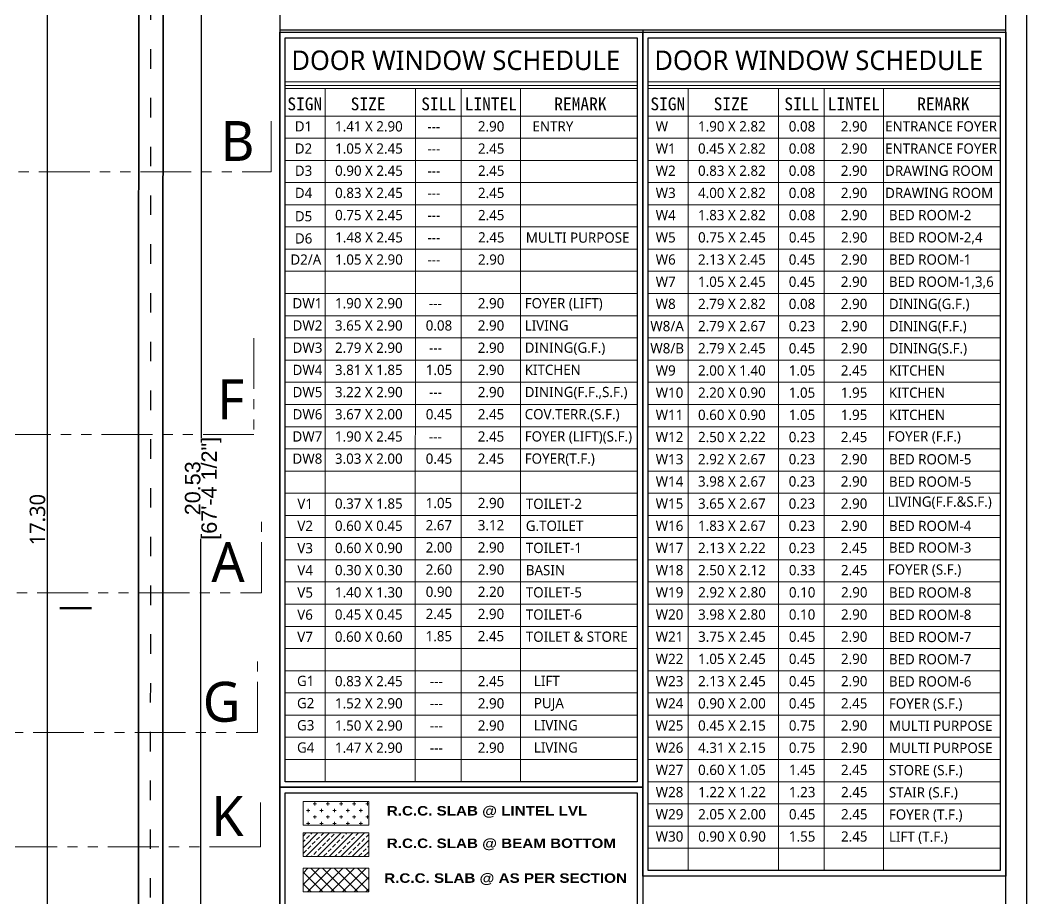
# Model space of a CAD drawing. Extents: x 2450 to 2649, y -7 to 131.
# Drawn here: x 2474.49 to 2486.88, y 86.65 to 97.47 of the extents above; entities that cross this region are included whole.
import ezdxf

# ---------------------------------------------------------------- set-up
doc = ezdxf.new("R2010")
doc.units = 0
doc.header["$MEASUREMENT"] = 0
doc.header["$PDMODE"] = 34
doc.linetypes.add('ACAD_ISO03W100', pattern=[30, 12, -18])
doc.linetypes.add('PHANTOM2', pattern=[1.25, 0.625, -0.125, 0.125, -0.125, 0.125, -0.125])
doc.layers.add('BAS LINE', color=130, linetype='Continuous')
for name, color, linetype, lineweight in [('D-W SCHEDULE', 7, 'Continuous', 15), ('H-3', 185, 'Continuous', 0), ('PLOT', 230, 'Continuous', 35), ('SECTION LINE', 3, 'PHANTOM2', 5), ('TABLE', 25, 'Continuous', 20), ('TEXT(ROOM)', 240, 'Continuous', 15)]:
    doc.layers.add(name, color=color, linetype=linetype, lineweight=lineweight)
for name, color, linetype, lineweight, true_color in [('DIM_1', 7, 'Continuous', 13, 0x000000), ('HEATCH BEAM BOTTOM', 7, 'Continuous', 13, 0x92bdc9), ('HEATCH LINTELLVL', 7, 'Continuous', 9, 0xcb95cb), ('SHEET', 7, 'Continuous', 30, 0x121212)]:
    doc.layers.add(name, color=color, linetype=linetype, lineweight=lineweight, true_color=true_color)
doc.layers.add('HATCH-SLAB', color=254, linetype='Continuous', lineweight=5, transparency=0.5)
doc.styles.add('AR', font='arial.ttf')
doc.styles.add('ARIAL BLACK (SECTION NAME)', font='ariblk.ttf', dxfattribs={"height": 0.5})
doc.styles.add('COMPLEX', font='complex.shx')
doc.styles.get("Standard").update_dxf_attribs({"font": 'malgunsl.ttf'})
doc.dimstyles.new('2310', dxfattribs={"dimtxt": 0.19, "dimasz": 0.08, "dimexe": 0.18, "dimexo": 0.0625, "dimgap": 0.005, "dimtad": 0, "dimzin": 0, "dimdsep": 46, "dimtxsty": 'AR', "dimblk": 'ARCHTICK', "dimcen": 0.09, "dimse1": 1, "dimse2": 1, "dimaunit": 1, "dimadec": 4, "dimazin": 0, "dimtfac": 1, "dimtofl": 0, "dimtmove": 0, "dimatfit": 3, "dimfxl": 0.18, "dimtolj": 1, "dimtzin": 0, "dimarcsym": 0})
doc.dimstyles.new('R07', dxfattribs={"dimtxt": 0.19, "dimasz": 0.1, "dimexe": 0.18, "dimexo": 0.0625, "dimgap": 0.02, "dimtad": 1, "dimzin": 4, "dimdsep": 46, "dimtxsty": 'Standard', "dimblk": 'ARCHTICK', "dimcen": 0, "dimse1": 1, "dimse2": 1, "dimclrd": 256, "dimclre": 48, "dimclrt": 256, "dimadec": 0, "dimazin": 0, "dimtm": 1e-09, "dimtfac": 1, "dimtix": 1, "dimtmove": 1, "dimatfit": 3, "dimfxl": 0.18, "dimtolj": 1, "dimtzin": 0, "dimlwe": 15, "dimarcsym": 0})

# ---------------------------------------------------------------- blocks, each defined once
blk = doc.blocks.new('_ArchTick')
at = {"color": 0, "linetype": 'ByBlock', "const_width": 0.15}
blk.add_lwpolyline([(-0.5, -0.5), (0.5, 0.5)], dxfattribs=at)
blk = doc.blocks.new('*D3255')
at = {"layer": 'DEFPOINTS', "color": 0, "transparency": 16777216}
for p in [(2476.101, 100.599), (2476.094, 80.069), (2476.713, 80.069)]:
    blk.add_point(p, dxfattribs=at)
at = {"layer": 'DIM_1', "color": 0, "lineweight": -2, "transparency": 16777216}
for p, q in [((2476.72, 100.598), (2476.717, 92.326)), ((2476.713, 80.069), (2476.716, 91.085))]:
    blk.add_line(p, q, dxfattribs=at)
at = {"layer": 'DIM_1', "color": 0, "lineweight": -2, "transparency": 16777216, "xscale": 0.08, "yscale": 0.08, "zscale": 0.08}
for p, rotation in [((2476.72, 100.598), 89.98135342843399), ((2476.713, 80.069), 269.981353428434)]:
    blk.add_blockref('_ArchTick', p, dxfattribs=dict(at, rotation=rotation))
at = {"layer": 'DIM_1', "color": 0, "transparency": 16777216, "char_height": 0.19, "attachment_point": 5, "rotation": 89.9814, "style": 'AR'}
for s, insert in [('\\A1;[67\'-4 1/2"]', (2476.845, 91.706)), ('\\A1;20.53', (2476.615, 91.706))]:
    blk.add_mtext(s, dxfattribs=dict(at, insert=insert))
blk = doc.blocks.new('*D3835')
at = {"layer": 'DEFPOINTS', "color": 0, "transparency": 16777216}
for p in [(2473.05, 99.967), (2473.05, 82.672), (2474.824, 82.672)]:
    blk.add_point(p, dxfattribs=at)
at = {"layer": 'DIM_1', "lineweight": -2, "transparency": 16777216}
blk.add_line((2474.824, 99.967), (2474.824, 82.672), dxfattribs=at)
at = {"layer": 'DIM_1', "lineweight": -2, "transparency": 16777216, "xscale": 0.1, "yscale": 0.1, "zscale": 0.1}
for p, rotation in [((2474.824, 99.967), 90), ((2474.824, 82.672), 270)]:
    blk.add_blockref('_ArchTick', p, dxfattribs=dict(at, rotation=rotation))
at = {"layer": 'DIM_1', "transparency": 16777216, "insert": (2474.705, 91.32), "char_height": 0.19, "attachment_point": 5, "rotation": 90}
blk.add_mtext('\\A1;17.30', dxfattribs=at)

msp = doc.modelspace()

# ---------------------------------------------------------------- hatches: boundary and pattern name
at = {"layer": 'HATCH-SLAB', "ltscale": 10, "true_color": 0x787878}
h = msp.add_hatch(dxfattribs=at)
h.set_pattern_fill('NET', color=8, scale=0.809587, angle=45)
h.set_pattern_definition([(45, (244.36574, 780.80419), (-0.0715580475, 0.0715580475), []), (135, (244.36574, 780.80419), (-0.0715580475, -0.0715580475), [])])
h.paths.add_polyline_path([(2478.78, 87.031), (2477.973, 87.031), (2477.973, 86.74), (2478.78, 86.74)])
at = {"layer": 'HEATCH BEAM BOTTOM', "ltscale": 10}
h = msp.add_hatch(dxfattribs=at)
h.set_pattern_fill('ANSI33', color=256, scale=0.404793)
h.set_pattern_definition([(45, (244.36574, 782.40417), (-0.0715580475, 0.0715580475), []), (45, (244.4373, 782.40417), (-0.0715580475, 0.0715580475), [0.0505991806, -0.0252995903])])
h.paths.add_polyline_path([(2478.78, 87.466), (2477.973, 87.466), (2477.973, 87.174), (2478.78, 87.174)])
at = {"layer": 'HEATCH LINTELLVL', "ltscale": 10}
h = msp.add_hatch(dxfattribs=at)
h.set_pattern_fill('CROSS', color=256, scale=0.323835)
h.set_pattern_definition([(0, (244.36574, 782.205755), (0.080958689, 0.080958689), [0.0404793445, -0.1214380335]), (90, (244.38598, 782.185515), (-0.080958689, 0.080958689), [0.0404793445, -0.1214380335])])
h.paths.add_polyline_path([(2478.78, 87.85), (2477.973, 87.85), (2477.973, 87.559), (2478.78, 87.559)])

# ---------------------------------------------------------------- linework, layer by layer
at = {"layer": 'BAS LINE', "color": 7, "linetype": 'ACAD_ISO03W100', "lineweight": 25, "ltscale": 0.02}
msp.add_lwpolyline([(2452.055, 101.561), (2452.146, 80.193), (2462.447, 80.213), (2464.1, 80.222), (2466.886, 80.226), (2467.557, 80.221), (2476.094, 80.069), (2476.101, 100.599)], close=True, dxfattribs=at)
at = {"layer": 'DIM_1', "color": 3, "lineweight": 50}
msp.add_line((2475.367, 90.229), (2474.98, 90.229), dxfattribs=at)
at = {"layer": 'H-3', "ltscale": 50}
for points in [[(2477.973, 87.85), (2478.78, 87.85), (2478.78, 87.559), (2477.973, 87.559)], [(2477.973, 87.466), (2478.78, 87.466), (2478.78, 87.174), (2477.973, 87.174)], [(2477.973, 87.031), (2478.78, 87.031), (2478.78, 86.74), (2477.973, 86.74)]]:
    msp.add_lwpolyline(points, close=True, dxfattribs=at)
at = {"layer": 'PLOT', "color": 67, "ltscale": 0.1, "true_color": 0x727430, "flags": 128}
for points in [[(2473.65, 100.822), (2476.251, 100.718), (2476.244, 80.066)], [(2473.65, 100.572), (2475.951, 100.48), (2475.944, 80.068)]]:
    msp.add_lwpolyline(points, dxfattribs=at)
at = {"layer": 'SECTION LINE'}
for points in [[(2450.972, 96.419), (2450.972, 95.6), (2477.582, 95.6), (2477.582, 96.35)], [(2477.368, 93.554), (2477.368, 92.37), (2450.759, 92.37), (2450.759, 93.243)], [(2450.951, 91.292), (2450.951, 90.42), (2477.461, 90.42), (2477.461, 91.301)], [(2450.901, 89.573), (2450.901, 88.7), (2477.411, 88.7), (2477.411, 89.581)], [(2477.447, 87.838), (2477.447, 87.295), (2450.923, 87.295), (2450.923, 88.031)]]:
    msp.add_lwpolyline(points, dxfattribs=at)
at = {"layer": 'SHEET', "ltscale": 5}
for p, q in [((2477.686, 103.643), (2477.686, 78.13)), ((2477.686, 97.347), (2486.62, 97.347)), ((2477.686, 97.318), (2486.62, 97.318)), ((2482.153, 97.347), (2482.153, 78.13))]:
    msp.add_line(p, q, dxfattribs=at)
for points in [[(2450.066, 103.903), (2450.066, 77.87), (2486.88, 77.87), (2486.88, 103.903)], [(2450.326, 103.643), (2450.326, 78.13), (2486.62, 78.13), (2486.62, 103.643)]]:
    msp.add_lwpolyline(points, close=True, dxfattribs=at)
at = {"layer": 'TABLE', "color": 240, "true_color": 0xed1f24}
for p, q in [((2477.754, 96.707), (2482.085, 96.707)), ((2477.754, 96.663), (2482.085, 96.663)), ((2482.221, 96.707), (2486.552, 96.707)), ((2482.221, 96.663), (2486.552, 96.663)), ((2477.754, 96.624), (2482.085, 96.624)), ((2482.221, 96.624), (2486.552, 96.624))]:
    msp.add_line(p, q, dxfattribs=at)
at = {"layer": 'TABLE'}
for p, q in [((2478.246, 96.624), (2478.245, 88.095)), ((2479.355, 96.624), (2479.354, 88.095)), ((2479.92, 96.624), (2479.919, 88.095)), ((2480.649, 96.624), (2480.648, 88.095)), ((2482.713, 96.624), (2482.713, 87.003)), ((2483.822, 96.624), (2483.822, 87.003)), ((2484.387, 96.624), (2484.387, 87.003)), ((2485.116, 96.624), (2485.116, 87.003)), ((2477.754, 96.287), (2482.085, 96.287)), ((2482.221, 96.287), (2486.552, 96.287)), ((2477.754, 96.014), (2482.085, 96.014)), ((2482.221, 96.014), (2486.552, 96.014)), ((2477.754, 95.741), (2482.085, 95.741)), ((2482.221, 95.741), (2486.552, 95.741)), ((2477.754, 95.468), (2482.085, 95.468)), ((2477.754, 95.468), (2482.085, 95.468)), ((2482.221, 95.468), (2486.552, 95.468)), ((2477.754, 95.195), (2482.085, 95.195)), ((2482.221, 95.195), (2486.552, 95.195)), ((2477.754, 94.922), (2482.085, 94.922)), ((2482.221, 94.922), (2486.552, 94.922)), ((2477.754, 94.649), (2482.085, 94.649)), ((2482.221, 94.649), (2486.552, 94.649)), ((2477.754, 94.376), (2482.085, 94.376)), ((2482.221, 94.376), (2486.552, 94.376)), ((2477.753, 94.103), (2482.084, 94.103)), ((2482.221, 94.103), (2486.552, 94.103)), ((2477.753, 93.83), (2482.084, 93.83)), ((2482.221, 93.83), (2486.552, 93.83)), ((2477.753, 93.556), (2482.084, 93.556)), ((2482.221, 93.556), (2486.552, 93.556)), ((2477.753, 93.283), (2482.084, 93.283)), ((2482.221, 93.283), (2486.552, 93.283)), ((2477.753, 93.01), (2482.084, 93.01)), ((2482.221, 93.01), (2486.552, 93.01)), ((2477.753, 92.737), (2482.084, 92.737)), ((2482.221, 92.737), (2486.552, 92.737)), ((2477.753, 92.464), (2482.084, 92.464)), ((2482.221, 92.464), (2486.552, 92.464)), ((2477.753, 92.191), (2482.084, 92.191)), ((2482.221, 92.191), (2486.552, 92.191)), ((2477.753, 91.918), (2482.084, 91.918)), ((2482.221, 91.918), (2486.552, 91.918)), ((2477.753, 91.645), (2482.084, 91.645)), ((2482.221, 91.645), (2486.552, 91.645)), ((2477.753, 91.372), (2482.084, 91.372)), ((2482.221, 91.372), (2486.552, 91.372)), ((2477.753, 91.099), (2482.084, 91.099)), ((2482.221, 91.099), (2486.552, 91.099)), ((2477.753, 90.826), (2482.084, 90.826)), ((2482.221, 90.826), (2486.552, 90.826)), ((2477.753, 90.553), (2482.084, 90.553)), ((2482.221, 90.553), (2486.552, 90.553)), ((2477.753, 90.28), (2482.084, 90.28)), ((2482.221, 90.28), (2486.552, 90.28)), ((2477.753, 90.007), (2482.084, 90.007)), ((2482.221, 90.007), (2486.552, 90.007)), ((2477.753, 89.734), (2482.084, 89.734)), ((2482.221, 89.734), (2486.552, 89.734)), ((2477.753, 89.461), (2482.084, 89.461)), ((2482.221, 89.461), (2486.552, 89.461)), ((2477.753, 89.188), (2482.084, 89.188)), ((2482.221, 89.188), (2486.552, 89.188)), ((2477.753, 88.915), (2482.084, 88.915)), ((2482.221, 88.915), (2486.552, 88.915)), ((2477.753, 88.642), (2482.084, 88.642)), ((2482.221, 88.642), (2486.552, 88.642)), ((2477.753, 88.368), (2482.084, 88.368)), ((2482.221, 88.368), (2486.552, 88.368)), ((2482.221, 88.095), (2486.552, 88.095)), ((2482.221, 87.822), (2486.552, 87.822)), ((2482.221, 87.549), (2486.552, 87.549)), ((2482.221, 87.276), (2486.552, 87.276))]:
    msp.add_line(p, q, dxfattribs=at)
at = {"layer": 'TABLE', "lineweight": 30}
for points in [[(2477.686, 97.318), (2482.153, 97.318), (2482.152, 88.027), (2477.685, 88.027)], [(2482.153, 97.318), (2486.62, 97.318), (2486.62, 86.935), (2482.153, 86.935)], [(2477.754, 97.249), (2482.085, 97.249), (2482.084, 88.095), (2477.753, 88.095)], [(2482.221, 97.249), (2486.552, 97.249), (2486.552, 87.003), (2482.221, 87.003)], [(2477.686, 88.027), (2482.153, 88.027), (2482.153, 85.662), (2477.686, 85.662)], [(2477.754, 87.959), (2482.085, 87.959), (2482.085, 85.73), (2477.754, 85.73)]]:
    msp.add_lwpolyline(points, close=True, dxfattribs=at)

# ---------------------------------------------------------------- texts
at = {"layer": 'D-W SCHEDULE', "attachment_point": 1}
for s, width, insert, char_height in [('DOOR WINDOW SCHEDULE', 4.67507, (2477.829, 97.093), 0.24029), ('DOOR WINDOW SCHEDULE', 4.67507, (2482.296, 97.093), 0.24029), ('{\\fGadugi|b0|i0|c0|p34;D1}', 0.32301, (2477.871, 96.223), 0.12612), ('{\\fGadugi|b0|i0|c0|p34;1.41 X 2.90}', 0.88357, (2478.366, 96.223), 0.12612), ('{\\fGadugi|b0|i0|c0|p34;---}', 0.88357, (2479.502, 96.223), 0.12612), ('{\\fGadugi|b0|i0|c0|p34;2.90}', 0.88357, (2480.124, 96.223), 0.12612), ('{\\fGadugi|b0|i0|c0|p34;W}', 0.32301, (2482.312, 96.223), 0.12612), ('{\\fGadugi|b0|i0|c0|p34;1.90 X 2.82}', 0.88357, (2482.833, 96.223), 0.12612), ('{\\fGadugi|b0|i0|c0|p34;0.08}', 0.88357, (2483.95, 96.223), 0.12612), ('{\\fGadugi|b0|i0|c0|p34;2.90}', 0.88357, (2484.591, 96.223), 0.12612), ('{\\fGadugi|b0|i0|c0|p34;D2}', 0.32301, (2477.871, 95.95), 0.12612), ('{\\fGadugi|b0|i0|c0|p34;1.05 X 2.45}', 0.88357, (2478.367, 95.95), 0.12612), ('{\\fGadugi|b0|i0|c0|p34;2.45}', 0.88357, (2480.125, 95.95), 0.12612), ('{\\fGadugi|b0|i0|c0|p34;W1}', 0.32301, (2482.312, 95.95), 0.12612), ('{\\fGadugi|b0|i0|c0|p34;0.45 X 2.82}', 0.88357, (2482.833, 95.95), 0.12612), ('{\\fGadugi|b0|i0|c0|p34;0.08}', 0.88357, (2483.95, 95.95), 0.12612), ('{\\fGadugi|b0|i0|c0|p34;2.90}', 0.88357, (2484.591, 95.95), 0.12612), ('{\\fGadugi|b0|i0|c0|p34;---}', 0.88357, (2479.503, 95.95), 0.12612), ('{\\fGadugi|b0|i0|c0|p34;D3}', 0.32301, (2477.872, 95.677), 0.12612), ('{\\fGadugi|b0|i0|c0|p34;0.90 X 2.45}', 0.88357, (2478.367, 95.677), 0.12612), ('{\\fGadugi|b0|i0|c0|p34;2.45}', 0.88357, (2480.125, 95.677), 0.12612), ('{\\fGadugi|b0|i0|c0|p34;W2}', 0.32301, (2482.312, 95.677), 0.12612), ('{\\fGadugi|b0|i0|c0|p34;0.83 X 2.82}', 0.88357, (2482.833, 95.677), 0.12612), ('{\\fGadugi|b0|i0|c0|p34;0.08}', 0.88357, (2483.95, 95.677), 0.12612), ('{\\fGadugi|b0|i0|c0|p34;2.90}', 0.88357, (2484.591, 95.677), 0.12612), ('{\\fGadugi|b0|i0|c0|p34;---}', 0.88357, (2479.503, 95.677), 0.12612), ('{\\fGadugi|b0|i0|c0|p34;D4}', 0.32301, (2477.872, 95.404), 0.12612), ('{\\fGadugi|b0|i0|c0|p34;0.83 X 2.45}', 0.88357, (2478.367, 95.404), 0.12612), ('{\\fGadugi|b0|i0|c0|p34;2.45}', 0.88357, (2480.125, 95.404), 0.12612), ('{\\fGadugi|b0|i0|c0|p34;W3}', 0.32301, (2482.312, 95.404), 0.12612), ('{\\fGadugi|b0|i0|c0|p34;4.00 X 2.82}', 0.88357, (2482.833, 95.404), 0.12612), ('{\\fGadugi|b0|i0|c0|p34;0.08}', 0.88357, (2483.95, 95.404), 0.12612), ('{\\fGadugi|b0|i0|c0|p34;2.90}', 0.88357, (2484.591, 95.404), 0.12612), ('{\\fGadugi|b0|i0|c0|p34;---}', 0.88357, (2479.503, 95.404), 0.12612), ('{\\fGadugi|b0|i0|c0|p34;D5}', 0.32301, (2477.872, 95.117), 0.12612), ('{\\fGadugi|b0|i0|c0|p34;0.75 X 2.45}', 0.88357, (2478.367, 95.131), 0.12612), ('{\\fGadugi|b0|i0|c0|p34;---}', 0.88357, (2479.503, 95.131), 0.12612), ('{\\fGadugi|b0|i0|c0|p34;2.45}', 0.88357, (2480.125, 95.131), 0.12612), ('{\\fGadugi|b0|i0|c0|p34;W4}', 0.32301, (2482.312, 95.131), 0.12612), ('{\\fGadugi|b0|i0|c0|p34;1.83 X 2.82}', 0.88357, (2482.833, 95.131), 0.12612), ('{\\fGadugi|b0|i0|c0|p34;0.08}', 0.88357, (2483.95, 95.131), 0.12612), ('{\\fGadugi|b0|i0|c0|p34;2.90}', 0.88357, (2484.591, 95.131), 0.12612), ('{\\fGadugi|b0|i0|c0|p34;D6}', 0.32301, (2477.873, 94.844), 0.12612), ('{\\fGadugi|b0|i0|c0|p34;1.48 X 2.45}', 0.88357, (2478.368, 94.857), 0.12612), ('{\\fGadugi|b0|i0|c0|p34;---}', 0.88357, (2479.503, 94.857), 0.12612), ('{\\fGadugi|b0|i0|c0|p34;2.45}', 0.88357, (2480.126, 94.857), 0.12612), ('{\\fGadugi|b0|i0|c0|p34;W5}', 0.32301, (2482.312, 94.857), 0.12612), ('{\\fGadugi|b0|i0|c0|p34;0.75 X 2.45}', 0.88357, (2482.834, 94.857), 0.12612), ('{\\fGadugi|b0|i0|c0|p34;0.45}', 0.88357, (2483.951, 94.857), 0.12612), ('{\\fGadugi|b0|i0|c0|p34;2.90}', 0.88357, (2484.592, 94.857), 0.12612), ('{\\fGadugi|b0|i0|c0|p34;D2/A}', 0.32301, (2477.817, 94.584), 0.12612), ('{\\fGadugi|b0|i0|c0|p34;1.05 X 2.90}', 0.88357, (2478.367, 94.584), 0.12612), ('{\\fGadugi|b0|i0|c0|p34;2.90}', 0.88357, (2480.126, 94.584), 0.12612), ('{\\fGadugi|b0|i0|c0|p34;W6}', 0.32301, (2482.312, 94.584), 0.12612), ('{\\fGadugi|b0|i0|c0|p34;2.13 X 2.45}', 0.88357, (2482.833, 94.584), 0.12612), ('{\\fGadugi|b0|i0|c0|p34;0.45}', 0.88357, (2483.95, 94.584), 0.12612), ('{\\fGadugi|b0|i0|c0|p34;2.90}', 0.88357, (2484.591, 94.584), 0.12612), ('{\\fGadugi|b0|i0|c0|p34;---}', 0.88357, (2479.503, 94.584), 0.12612), ('{\\fGadugi|b0|i0|c0|p34;W7}', 0.32301, (2482.312, 94.311), 0.12612), ('{\\fGadugi|b0|i0|c0|p34;1.05 X 2.45}', 0.88357, (2482.833, 94.311), 0.12612), ('{\\fGadugi|b0|i0|c0|p34;0.45}', 0.88357, (2483.95, 94.311), 0.12612), ('{\\fGadugi|b0|i0|c0|p34;2.90}', 0.88357, (2484.591, 94.311), 0.12612), ('{\\fGadugi|b0|i0|c0|p34;DW1}', 0.32301, (2477.843, 94.046), 0.12612), ('{\\fGadugi|b0|i0|c0|p34;1.90 X 2.90}', 0.88357, (2478.365, 94.046), 0.12612), ('{\\fGadugi|b0|i0|c0|p34;2.90}', 0.88357, (2480.123, 94.046), 0.12612), ('{\\fGadugi|b0|i0|c0|p34;W8}', 0.32301, (2482.312, 94.038), 0.12612), ('{\\fGadugi|b0|i0|c0|p34;2.79 X 2.82}', 0.88357, (2482.833, 94.038), 0.12612), ('{\\fGadugi|b0|i0|c0|p34;0.08}', 0.88357, (2483.95, 94.038), 0.12612), ('{\\fGadugi|b0|i0|c0|p34;2.90}', 0.88357, (2484.591, 94.038), 0.12612), ('{\\fGadugi|b0|i0|c0|p34;---}', 0.88357, (2479.522, 94.046), 0.12612), ('{\\fGadugi|b0|i0|c0|p34;DW2}', 0.32301, (2477.844, 93.773), 0.12612), ('{\\fGadugi|b0|i0|c0|p34;3.65 X 2.90}', 0.88357, (2478.365, 93.773), 0.12612), ('{\\fGadugi|b0|i0|c0|p34;0.08}', 0.88357, (2479.482, 93.773), 0.12612), ('{\\fGadugi|b0|i0|c0|p34;2.90}', 0.88357, (2480.123, 93.773), 0.12612), ('{\\fGadugi|b0|i0|c0|p34;W8/A}', 0.32301, (2482.246, 93.765), 0.12612), ('{\\fGadugi|b0|i0|c0|p34;2.79 X 2.67}', 0.88357, (2482.833, 93.765), 0.12612), ('{\\fGadugi|b0|i0|c0|p34;0.23}', 0.88357, (2483.95, 93.765), 0.12612), ('{\\fGadugi|b0|i0|c0|p34;2.90}', 0.88357, (2484.591, 93.765), 0.12612), ('{\\fGadugi|b0|i0|c0|p34;DW3}', 0.32301, (2477.844, 93.499), 0.12612), ('{\\fGadugi|b0|i0|c0|p34;2.79 X 2.90}', 0.88357, (2478.365, 93.499), 0.12612), ('{\\fGadugi|b0|i0|c0|p34;---}', 0.88357, (2479.523, 93.499), 0.12612), ('{\\fGadugi|b0|i0|c0|p34;2.90}', 0.88357, (2480.123, 93.499), 0.12612), ('{\\fGadugi|b0|i0|c0|p34;W8/B}', 0.32301, (2482.246, 93.492), 0.12612), ('{\\fGadugi|b0|i0|c0|p34;2.79 X 2.45}', 0.88357, (2482.833, 93.492), 0.12612), ('{\\fGadugi|b0|i0|c0|p34;0.45}', 0.88357, (2483.95, 93.492), 0.12612), ('{\\fGadugi|b0|i0|c0|p34;2.90}', 0.88357, (2484.591, 93.492), 0.12612), ('{\\fGadugi|b0|i0|c0|p34;DW4}', 0.32301, (2477.844, 93.226), 0.12612), ('{\\fGadugi|b0|i0|c0|p34;3.81 X 1.85}', 0.88357, (2478.365, 93.226), 0.12612), ('{\\fGadugi|b0|i0|c0|p34;1.05}', 0.88357, (2479.483, 93.226), 0.12612), ('{\\fGadugi|b0|i0|c0|p34;2.90}', 0.88357, (2480.123, 93.226), 0.12612), ('{\\fGadugi|b0|i0|c0|p34;W9}', 0.32301, (2482.312, 93.219), 0.12612), ('{\\fGadugi|b0|i0|c0|p34;2.00 X 1.40}', 0.88357, (2482.833, 93.219), 0.12612), ('{\\fGadugi|b0|i0|c0|p34;1.05}', 0.88357, (2483.95, 93.219), 0.12612), ('{\\fGadugi|b0|i0|c0|p34;2.45}', 0.88357, (2484.591, 93.219), 0.12612), ('{\\fGadugi|b0|i0|c0|p34;DW5}', 0.32301, (2477.844, 92.953), 0.12612), ('{\\fGadugi|b0|i0|c0|p34;3.22 X 2.90}', 0.88357, (2478.365, 92.953), 0.12612), ('{\\fGadugi|b0|i0|c0|p34;2.90}', 0.88357, (2480.123, 92.953), 0.12612), ('{\\fGadugi|b0|i0|c0|p34;W10}', 0.32301, (2482.312, 92.946), 0.12612), ('{\\fGadugi|b0|i0|c0|p34;2.20 X 0.90}', 0.88357, (2482.833, 92.946), 0.12612), ('{\\fGadugi|b0|i0|c0|p34;1.05}', 0.88357, (2483.95, 92.946), 0.12612), ('{\\fGadugi|b0|i0|c0|p34;1.95}', 0.88357, (2484.591, 92.946), 0.12612), ('{\\fGadugi|b0|i0|c0|p34;---}', 0.88357, (2479.523, 92.953), 0.12612), ('{\\fGadugi|b0|i0|c0|p34;DW6}', 0.32301, (2477.844, 92.68), 0.12612), ('{\\fGadugi|b0|i0|c0|p34;3.67 X 2.00}', 0.88357, (2478.365, 92.68), 0.12612), ('{\\fGadugi|b0|i0|c0|p34;0.45}', 0.88357, (2479.483, 92.68), 0.12612), ('{\\fGadugi|b0|i0|c0|p34;2.45}', 0.88357, (2480.123, 92.68), 0.12612), ('{\\fGadugi|b0|i0|c0|p34;W11}', 0.32301, (2482.312, 92.673), 0.12612), ('{\\fGadugi|b0|i0|c0|p34;0.60 X 0.90}', 0.88357, (2482.833, 92.673), 0.12612), ('{\\fGadugi|b0|i0|c0|p34;1.05}', 0.88357, (2483.95, 92.673), 0.12612), ('{\\fGadugi|b0|i0|c0|p34;1.95}', 0.88357, (2484.591, 92.673), 0.12612), ('{\\fGadugi|b0|i0|c0|p34;DW7}', 0.32301, (2477.843, 92.407), 0.12612), ('{\\fGadugi|b0|i0|c0|p34;1.90 X 2.45}', 0.88357, (2478.365, 92.407), 0.12612), ('{\\fGadugi|b0|i0|c0|p34;---}', 0.88357, (2479.522, 92.407), 0.12612), ('{\\fGadugi|b0|i0|c0|p34;2.45}', 0.88357, (2480.123, 92.407), 0.12612), ('{\\fGadugi|b0|i0|c0|p34;W12}', 0.32301, (2482.312, 92.4), 0.12612), ('{\\fGadugi|b0|i0|c0|p34;2.50 X 2.22}', 0.88357, (2482.833, 92.4), 0.12612), ('{\\fGadugi|b0|i0|c0|p34;0.23}', 0.88357, (2483.95, 92.4), 0.12612), ('{\\fGadugi|b0|i0|c0|p34;2.45}', 0.88357, (2484.591, 92.4), 0.12612), ('{\\fGadugi|b0|i0|c0|p34;DW8}', 0.32301, (2477.843, 92.134), 0.12612), ('{\\fGadugi|b0|i0|c0|p34;3.03 X 2.00}', 0.88357, (2478.365, 92.134), 0.12612), ('{\\fGadugi|b0|i0|c0|p34;0.45}', 0.88357, (2479.482, 92.134), 0.12612), ('{\\fGadugi|b0|i0|c0|p34;2.45}', 0.88357, (2480.122, 92.134), 0.12612), ('{\\fGadugi|b0|i0|c0|p34;W13}', 0.32301, (2482.312, 92.127), 0.12612), ('{\\fGadugi|b0|i0|c0|p34;2.92 X 2.67}', 0.88357, (2482.833, 92.127), 0.12612), ('{\\fGadugi|b0|i0|c0|p34;0.23}', 0.88357, (2483.949, 92.127), 0.12612), ('{\\fGadugi|b0|i0|c0|p34;2.90}', 0.88357, (2484.591, 92.127), 0.12612), ('{\\fGadugi|b0|i0|c0|p34;W14}', 0.32301, (2482.312, 91.854), 0.12612), ('{\\fGadugi|b0|i0|c0|p34;3.98 X 2.67}', 0.88357, (2482.833, 91.854), 0.12612), ('{\\fGadugi|b0|i0|c0|p34;0.23}', 0.88357, (2483.949, 91.854), 0.12612), ('{\\fGadugi|b0|i0|c0|p34;2.90}', 0.88357, (2484.591, 91.854), 0.12612), ('{\\fGadugi|b0|i0|c0|p34;V1}', 0.32301, (2477.902, 91.579), 0.12612), ('{\\fGadugi|b0|i0|c0|p34;0.37 X 1.85}', 0.88357, (2478.365, 91.581), 0.12612), ('{\\fGadugi|b0|i0|c0|p34;1.05}', 0.88357, (2479.482, 91.588), 0.12612), ('{\\fGadugi|b0|i0|c0|p34;2.90}', 0.88357, (2480.123, 91.588), 0.12612), ('{\\fGadugi|b0|i0|c0|p34;W15}', 0.32301, (2482.312, 91.581), 0.12612), ('{\\fGadugi|b0|i0|c0|p34;3.65 X 2.67}', 0.88357, (2482.833, 91.581), 0.12612), ('{\\fGadugi|b0|i0|c0|p34;0.23}', 0.88357, (2483.949, 91.581), 0.12612), ('{\\fGadugi|b0|i0|c0|p34;2.90}', 0.88357, (2484.591, 91.581), 0.12612), ('{\\fGadugi|b0|i0|c0|p34;2.67}', 0.88357, (2479.481, 91.315), 0.12612), ('{\\fGadugi|b0|i0|c0|p34;3.12}', 0.88357, (2480.122, 91.315), 0.12612), ('{\\fGadugi|b0|i0|c0|p34;V2}', 0.32301, (2477.902, 91.306), 0.12612), ('{\\fGadugi|b0|i0|c0|p34;0.60 X 0.45}', 0.88357, (2478.365, 91.308), 0.12612), ('{\\fGadugi|b0|i0|c0|p34;W16}', 0.32301, (2482.312, 91.308), 0.12612), ('{\\fGadugi|b0|i0|c0|p34;1.83 X 2.67}', 0.88357, (2482.833, 91.308), 0.12612), ('{\\fGadugi|b0|i0|c0|p34;0.23}', 0.88357, (2483.949, 91.308), 0.12612), ('{\\fGadugi|b0|i0|c0|p34;2.90}', 0.88357, (2484.591, 91.308), 0.12612), ('{\\fGadugi|b0|i0|c0|p34;V3}', 0.32301, (2477.902, 91.033), 0.12612), ('{\\fGadugi|b0|i0|c0|p34;0.60 X 0.90}', 0.88357, (2478.365, 91.035), 0.12612), ('{\\fGadugi|b0|i0|c0|p34;2.00}', 0.88357, (2479.482, 91.042), 0.12612), ('{\\fGadugi|b0|i0|c0|p34;2.90}', 0.88357, (2480.123, 91.042), 0.12612), ('{\\fGadugi|b0|i0|c0|p34;W17}', 0.32301, (2482.312, 91.035), 0.12612), ('{\\fGadugi|b0|i0|c0|p34;2.13 X 2.22}', 0.88357, (2482.833, 91.035), 0.12612), ('{\\fGadugi|b0|i0|c0|p34;0.23}', 0.88357, (2483.95, 91.035), 0.12612), ('{\\fGadugi|b0|i0|c0|p34;2.45}', 0.88357, (2484.591, 91.035), 0.12612), ('{\\fGadugi|b0|i0|c0|p34;V4}', 0.32301, (2477.902, 90.76), 0.12612), ('{\\fGadugi|b0|i0|c0|p34;0.30 X 0.30}', 0.88357, (2478.365, 90.762), 0.12612), ('{\\fGadugi|b0|i0|c0|p34;2.60}', 0.88357, (2479.482, 90.769), 0.12612), ('{\\fGadugi|b0|i0|c0|p34;2.90}', 0.88357, (2480.123, 90.769), 0.12612), ('{\\fGadugi|b0|i0|c0|p34;W18}', 0.32301, (2482.312, 90.762), 0.12612), ('{\\fGadugi|b0|i0|c0|p34;2.50 X 2.12}', 0.88357, (2482.834, 90.762), 0.12612), ('{\\fGadugi|b0|i0|c0|p34;0.33}', 0.88357, (2483.951, 90.762), 0.12612), ('{\\fGadugi|b0|i0|c0|p34;2.45}', 0.88357, (2484.592, 90.762), 0.12612), ('{\\fGadugi|b0|i0|c0|p34;V5}', 0.32301, (2477.902, 90.487), 0.12612), ('{\\fGadugi|b0|i0|c0|p34;1.40 X 1.30}', 0.88357, (2478.365, 90.489), 0.12612), ('{\\fGadugi|b0|i0|c0|p34;0.90}', 0.88357, (2479.482, 90.496), 0.12612), ('{\\fGadugi|b0|i0|c0|p34;2.20}', 0.88357, (2480.123, 90.496), 0.12612), ('{\\fGadugi|b0|i0|c0|p34;W19}', 0.32301, (2482.312, 90.489), 0.12612), ('{\\fGadugi|b0|i0|c0|p34;2.92 X 2.80}', 0.88357, (2482.835, 90.489), 0.12612), ('{\\fGadugi|b0|i0|c0|p34;0.10}', 0.88357, (2483.952, 90.489), 0.12612), ('{\\fGadugi|b0|i0|c0|p34;2.90}', 0.88357, (2484.593, 90.489), 0.12612), ('{\\fGadugi|b0|i0|c0|p34;V6}', 0.32301, (2477.901, 90.214), 0.12612), ('{\\fGadugi|b0|i0|c0|p34;0.45 X 0.45}', 0.88357, (2478.364, 90.216), 0.12612), ('{\\fGadugi|b0|i0|c0|p34;2.45}', 0.88357, (2479.481, 90.223), 0.12612), ('{\\fGadugi|b0|i0|c0|p34;2.90}', 0.88357, (2480.122, 90.223), 0.12612), ('{\\fGadugi|b0|i0|c0|p34;W20}', 0.32301, (2482.312, 90.216), 0.12612), ('{\\fGadugi|b0|i0|c0|p34;3.98 X 2.80}', 0.88357, (2482.834, 90.216), 0.12612), ('{\\fGadugi|b0|i0|c0|p34;0.10}', 0.88357, (2483.951, 90.216), 0.12612), ('{\\fGadugi|b0|i0|c0|p34;2.90}', 0.88357, (2484.592, 90.216), 0.12612), ('{\\fGadugi|b0|i0|c0|p34;1.85}', 0.88357, (2479.481, 89.95), 0.12612), ('{\\fGadugi|b0|i0|c0|p34;2.45}', 0.88357, (2480.122, 89.95), 0.12612), ('{\\fGadugi|b0|i0|c0|p34;V7}', 0.32301, (2477.901, 89.941), 0.12612), ('{\\fGadugi|b0|i0|c0|p34;0.60 X 0.60}', 0.88357, (2478.364, 89.943), 0.12612), ('{\\fGadugi|b0|i0|c0|p34;W21}', 0.32301, (2482.312, 89.943), 0.12612), ('{\\fGadugi|b0|i0|c0|p34;3.75 X 2.45}', 0.88357, (2482.834, 89.943), 0.12612), ('{\\fGadugi|b0|i0|c0|p34;0.45}', 0.88357, (2483.951, 89.943), 0.12612), ('{\\fGadugi|b0|i0|c0|p34;2.90}', 0.88357, (2484.592, 89.943), 0.12612), ('{\\fGadugi|b0|i0|c0|p34;W22}', 0.32301, (2482.312, 89.67), 0.12612), ('{\\fGadugi|b0|i0|c0|p34;1.05 X 2.45}', 0.88357, (2482.834, 89.67), 0.12612), ('{\\fGadugi|b0|i0|c0|p34;0.45}', 0.88357, (2483.951, 89.67), 0.12612), ('{\\fGadugi|b0|i0|c0|p34;2.90}', 0.88357, (2484.592, 89.67), 0.12612), ('{\\fGadugi|b0|i0|c0|p34;G1}', 0.32301, (2477.898, 89.399), 0.12612), ('{\\fGadugi|b0|i0|c0|p34;0.83 X 2.45}', 0.88357, (2478.365, 89.396), 0.12612), ('{\\fGadugi|b0|i0|c0|p34;2.45}', 0.88357, (2480.123, 89.396), 0.12612), ('{\\fGadugi|b0|i0|c0|p34;W23}', 0.32301, (2482.312, 89.396), 0.12612), ('{\\fGadugi|b0|i0|c0|p34;2.13 X 2.45}', 0.88357, (2482.834, 89.396), 0.12612), ('{\\fGadugi|b0|i0|c0|p34;0.45}', 0.88357, (2483.951, 89.396), 0.12612), ('{\\fGadugi|b0|i0|c0|p34;2.90}', 0.88357, (2484.592, 89.396), 0.12612), ('{\\fGadugi|b0|i0|c0|p34;---}', 0.88357, (2479.533, 89.396), 0.12612), ('{\\fGadugi|b0|i0|c0|p34;G2}', 0.32301, (2477.898, 89.126), 0.12612), ('{\\fGadugi|b0|i0|c0|p34;1.52 X 2.90}', 0.88357, (2478.365, 89.123), 0.12612), ('{\\fGadugi|b0|i0|c0|p34;2.90}', 0.88357, (2480.123, 89.123), 0.12612), ('{\\fGadugi|b0|i0|c0|p34;W24}', 0.32301, (2482.312, 89.123), 0.12612), ('{\\fGadugi|b0|i0|c0|p34;0.90 X 2.00}', 0.88357, (2482.834, 89.123), 0.12612), ('{\\fGadugi|b0|i0|c0|p34;0.45}', 0.88357, (2483.951, 89.123), 0.12612), ('{\\fGadugi|b0|i0|c0|p34;2.45}', 0.88357, (2484.592, 89.123), 0.12612), ('{\\fGadugi|b0|i0|c0|p34;---}', 0.88357, (2479.533, 89.123), 0.12612), ('{\\fGadugi|b0|i0|c0|p34;G3}', 0.32301, (2477.898, 88.853), 0.12612), ('{\\fGadugi|b0|i0|c0|p34;1.50 X 2.90}', 0.88357, (2478.365, 88.85), 0.12612), ('{\\fGadugi|b0|i0|c0|p34;2.90}', 0.88357, (2480.123, 88.85), 0.12612), ('{\\fGadugi|b0|i0|c0|p34;W25}', 0.32301, (2482.312, 88.85), 0.12612), ('{\\fGadugi|b0|i0|c0|p34;0.45 X 2.15}', 0.88357, (2482.834, 88.85), 0.12612), ('{\\fGadugi|b0|i0|c0|p34;0.75}', 0.88357, (2483.951, 88.85), 0.12612), ('{\\fGadugi|b0|i0|c0|p34;2.90}', 0.88357, (2484.591, 88.85), 0.12612), ('{\\fGadugi|b0|i0|c0|p34;---}', 0.88357, (2479.533, 88.85), 0.12612), ('{\\fGadugi|b0|i0|c0|p34;G4}', 0.32301, (2477.898, 88.579), 0.12612), ('{\\fGadugi|b0|i0|c0|p34;1.47 X 2.90}', 0.88357, (2478.365, 88.577), 0.12612), ('{\\fGadugi|b0|i0|c0|p34;---}', 0.88357, (2479.533, 88.577), 0.12612), ('{\\fGadugi|b0|i0|c0|p34;2.90}', 0.88357, (2480.123, 88.577), 0.12612), ('{\\fGadugi|b0|i0|c0|p34;W26}', 0.32301, (2482.312, 88.577), 0.12612), ('{\\fGadugi|b0|i0|c0|p34;4.31 X 2.15 }', 0.88357, (2482.834, 88.577), 0.12612), ('{\\fGadugi|b0|i0|c0|p34;0.75}', 0.88357, (2483.951, 88.577), 0.12612), ('{\\fGadugi|b0|i0|c0|p34;2.90}', 0.88357, (2484.591, 88.577), 0.12612), ('{\\fGadugi|b0|i0|c0|p34;W27}', 0.32301, (2482.312, 88.304), 0.12612), ('{\\fGadugi|b0|i0|c0|p34;0.60 X 1.05}', 0.88357, (2482.834, 88.304), 0.12612), ('{\\fGadugi|b0|i0|c0|p34;1.45}', 0.88357, (2483.952, 88.304), 0.12612), ('{\\fGadugi|b0|i0|c0|p34;2.45}', 0.88357, (2484.592, 88.304), 0.12612), ('{\\fGadugi|b0|i0|c0|p34;W28}', 0.32301, (2482.312, 88.031), 0.12612), ('{\\fGadugi|b0|i0|c0|p34;1.22 X 1.22}', 0.88357, (2482.835, 88.031), 0.12612), ('{\\fGadugi|b0|i0|c0|p34;1.23}', 0.88357, (2483.952, 88.031), 0.12612), ('{\\fGadugi|b0|i0|c0|p34;2.45}', 0.88357, (2484.593, 88.031), 0.12612), ('{\\fGadugi|b0|i0|c0|p34;W29}', 0.32301, (2482.312, 87.758), 0.12612), ('{\\fGadugi|b0|i0|c0|p34;2.05 X 2.00}', 0.88357, (2482.835, 87.758), 0.12612), ('{\\fGadugi|b0|i0|c0|p34;0.45}', 0.88357, (2483.952, 87.758), 0.12612), ('{\\fGadugi|b0|i0|c0|p34;2.45}', 0.88357, (2484.593, 87.758), 0.12612), ('{\\fGadugi|b0|i0|c0|p34;W30}', 0.32301, (2482.312, 87.485), 0.12612), ('{\\fGadugi|b0|i0|c0|p34;0.90 X 0.90}', 0.88357, (2482.835, 87.485), 0.12612), ('{\\fGadugi|b0|i0|c0|p34;1.55}', 0.88357, (2483.952, 87.485), 0.12612), ('{\\fGadugi|b0|i0|c0|p34;2.45}', 0.88357, (2484.593, 87.485), 0.12612)]:
    msp.add_mtext_dynamic_manual_height_columns(s, width=width, gutter_width=1.092, heights=[0], dxfattribs=dict(at, insert=insert, char_height=char_height))
at = {"layer": 'D-W SCHEDULE', "color": 114, "true_color": 0x139b48, "char_height": 0.15765, "attachment_point": 1}
for s, insert in [('{\\fSimSun|b1|i0|c0|p2;SIGN}', (2477.779, 96.515)), ('{\\fSimSun|b1|i0|c0|p2;SIZE}', (2478.558, 96.515)), ('{\\fSimSun|b1|i0|c0|p2;SILL}', (2479.427, 96.515)), ('{\\fSimSun|b1|i0|c0|p2;LINTEL}', (2479.962, 96.515)), ('{\\fSimSun|b1|i0|c0|p2;REMARK}', (2481.064, 96.515)), ('{\\fSimSun|b1|i0|c0|p2;SIGN}', (2482.247, 96.515)), ('{\\fSimSun|b1|i0|c0|p2;SIZE}', (2483.025, 96.515)), ('{\\fSimSun|b1|i0|c0|p2;SILL}', (2483.895, 96.515)), ('{\\fSimSun|b1|i0|c0|p2;LINTEL}', (2484.429, 96.515)), ('{\\fSimSun|b1|i0|c0|p2;REMARK}', (2485.531, 96.515))]:
    msp.add_mtext_dynamic_manual_height_columns(s, width=0.88357, gutter_width=1.092, heights=[0], dxfattribs=dict(at, insert=insert))
at = {"layer": 'D-W SCHEDULE', "color": 165, "true_color": 0x5e67af, "char_height": 0.12612, "attachment_point": 1}
for s, insert in [('{\\fGadugi|b0|i0|c0|p34;ENTRY}', (2480.796, 96.223)), ('{\\fGadugi|b0|i0|c0|p34;ENTRANCE FOYER}', (2485.136, 96.223)), ('{\\fGadugi|b0|i0|c0|p34;ENTRANCE FOYER}', (2485.136, 95.95)), ('{\\fGadugi|b0|i0|c0|p34;DRAWING ROOM}', (2485.136, 95.677)), ('{\\fGadugi|b0|i0|c0|p34;DRAWING ROOM}', (2485.136, 95.404)), ('{\\fGadugi|b0|i0|c0|p34;BED ROOM-2}', (2485.182, 95.131)), ('{\\fGadugi|b0|i0|c0|p34;MULTI PURPOSE}', (2480.714, 94.854)), ('{\\fGadugi|b0|i0|c0|p34;BED ROOM-2,4}', (2485.182, 94.857)), ('{\\fGadugi|b0|i0|c0|p34;BED ROOM-1}', (2485.182, 94.584)), ('{\\fGadugi|b0|i0|c0|p34;BED ROOM-1,3,6}', (2485.182, 94.311)), ('{\\fGadugi|b0|i0|c0|p34;FOYER (LIFT)}', (2480.7, 94.046)), ('{\\fGadugi|b0|i0|c0|p34;DINING(G.F.)}', (2485.182, 94.038)), ('{\\fGadugi|b0|i0|c0|p34;LIVING}', (2480.7, 93.773)), ('{\\fGadugi|b0|i0|c0|p34;DINING(F.F.)}', (2485.182, 93.765)), ('{\\fGadugi|b0|i0|c0|p34;DINING(G.F.)}', (2480.7, 93.5)), ('{\\fGadugi|b0|i0|c0|p34;DINING(S.F.)}', (2485.182, 93.492)), ('{\\fGadugi|b0|i0|c0|p34;KITCHEN}', (2480.7, 93.227)), ('{\\fGadugi|b0|i0|c0|p34;KITCHEN}', (2485.182, 93.219)), ('{\\fGadugi|b0|i0|c0|p34;DINING(F.F.,S.F.)}', (2480.7, 92.954)), ('{\\fGadugi|b0|i0|c0|p34;KITCHEN}', (2485.182, 92.946)), ('{\\fGadugi|b0|i0|c0|p34;COV.TERR.(S.F.)}', (2480.7, 92.681)), ('{\\fGadugi|b0|i0|c0|p34;KITCHEN}', (2485.182, 92.673)), ('{\\fGadugi|b0|i0|c0|p34;FOYER (LIFT)(S.F.)}', (2480.7, 92.408)), ('{\\fGadugi|b0|i0|c0|p34;FOYER (F.F.)}', (2485.168, 92.408)), ('{\\fGadugi|b0|i0|c0|p34;FOYER(T.F.)}', (2480.7, 92.135)), ('{\\fGadugi|b0|i0|c0|p34;BED ROOM-5}', (2485.182, 92.126)), ('{\\fGadugi|b0|i0|c0|p34;BED ROOM-5}', (2485.182, 91.851)), ('{\\fGadugi|b0|i0|c0|p34;TOILET-2}', (2480.714, 91.578)), ('{\\fGadugi|b0|i0|c0|p34;LIVING(F.F.&S.F.)}', (2485.167, 91.605)), ('{\\fGadugi|b0|i0|c0|p34;G.TOILET}', (2480.714, 91.308)), ('{\\fGadugi|b0|i0|c0|p34;BED ROOM-4}', (2485.182, 91.306)), ('{\\fGadugi|b0|i0|c0|p34;TOILET-1}', (2480.714, 91.035)), ('{\\fGadugi|b0|i0|c0|p34;BED ROOM-3}', (2485.182, 91.04)), ('{\\fGadugi|b0|i0|c0|p34;BASIN}', (2480.714, 90.762)), ('{\\fGadugi|b0|i0|c0|p34;FOYER (S.F.)}', (2485.168, 90.77)), ('{\\fGadugi|b0|i0|c0|p34;TOILET-5}', (2480.714, 90.489)), ('{\\fGadugi|b0|i0|c0|p34;BED ROOM-8}', (2485.182, 90.487)), ('{\\fGadugi|b0|i0|c0|p34;TOILET-6}', (2480.714, 90.216)), ('{\\fGadugi|b0|i0|c0|p34;BED ROOM-8}', (2485.182, 90.212)), ('{\\fGadugi|b0|i0|c0|p34;TOILET & STORE}', (2480.714, 89.943)), ('{\\fGadugi|b0|i0|c0|p34;BED ROOM-7}', (2485.182, 89.939)), ('{\\fGadugi|b0|i0|c0|p34;BED ROOM-7}', (2485.182, 89.666)), ('{\\fGadugi|b0|i0|c0|p34;LIFT}', (2480.813, 89.399)), ('{\\fGadugi|b0|i0|c0|p34;BED ROOM-6}', (2485.182, 89.393)), ('{\\fGadugi|b0|i0|c0|p34;PUJA}', (2480.813, 89.126)), ('{\\fGadugi|b0|i0|c0|p34;FOYER (S.F.)}', (2485.182, 89.12)), ('{\\fGadugi|b0|i0|c0|p34;LIVING}', (2480.813, 88.853)), ('{\\fGadugi|b0|i0|c0|p34;MULTI PURPOSE}', (2485.182, 88.847)), ('{\\fGadugi|b0|i0|c0|p34;LIVING}', (2480.813, 88.58)), ('{\\fGadugi|b0|i0|c0|p34;MULTI PURPOSE}', (2485.182, 88.574)), ('{\\fGadugi|b0|i0|c0|p34;STORE (S.F.)}', (2485.182, 88.301)), ('{\\fGadugi|b0|i0|c0|p34;STAIR (S.F.)}', (2485.182, 88.028)), ('{\\fGadugi|b0|i0|c0|p34;FOYER (T.F.)}', (2485.182, 87.755)), ('{\\fGadugi|b0|i0|c0|p34;LIFT (T.F.)}', (2485.182, 87.482))]:
    msp.add_mtext_dynamic_manual_height_columns(s, width=1.57872, gutter_width=1.092, heights=[0], dxfattribs=dict(at, insert=insert))
at = {"layer": 'SECTION LINE', "color": 5, "char_height": 0.4914, "width": 0.73718, "attachment_point": 3, "rotation": 0.0594, "style": 'COMPLEX'}
for s, insert in [('{\\fSegoe UI Light|b0|i0|c0|p34;B}', (2477.374, 96.226)), ('{\\fSegoe UI Light|b0|i0|c0|p34;F}', (2477.25, 93.047)), ('{\\fSegoe UI Light|b0|i0|c0|p34;A}', (2477.253, 91.045)), ('{\\fSegoe UI Light|b0|i0|c0|p34;G}', (2477.204, 89.325)), ('{\\fSegoe UI Light|b0|i0|c0|p34;K}', (2477.239, 87.92))]:
    msp.add_mtext(s, dxfattribs=dict(at, insert=insert))
at = {"layer": 'TEXT(ROOM)', "ltscale": 20, "char_height": 0.11694, "width": 3.76705, "attachment_point": 1, "style": 'ARIAL BLACK (SECTION NAME)'}
for s, insert in [('R.C.C. SLAB @ LINTEL LVL', (2479.003, 87.796)), ('R.C.C. SLAB @ BEAM BOTTOM', (2479.003, 87.396)), ('R.C.C. SLAB @ AS PER SECTION', (2478.971, 86.968))]:
    msp.add_mtext(s, dxfattribs=dict(at, insert=insert))

# ---------------------------------------------------------------- dimensions: what is measured, and where the dimension line sits
at = {"layer": 'DIM_1'}
dim = msp.add_linear_dim(base=(2476.713, 80.069), p1=(2476.101, 100.599), p2=(2476.094, 80.069), angle=269.9814, dimstyle='2310', override={"dimpost": '\\X'}, dxfattribs=at)
dim.commit()
dim.dimension.update_dxf_attribs({"geometry": '*D3255', "text_midpoint": (2476.717, 91.706), "dimtype": 161})
dim = msp.add_linear_dim(base=(2474.8238, 82.6724), p1=(2473.0501, 99.9675), p2=(2473.0501, 82.6724), angle=90, dimstyle='R07', override={"dimpost": '\\X'}, dxfattribs=at)
dim.commit()
dim.dimension.update_dxf_attribs({"geometry": '*D3835', "text_midpoint": (2474.705, 91.32)})

doc.saveas('drawing.dxf')
